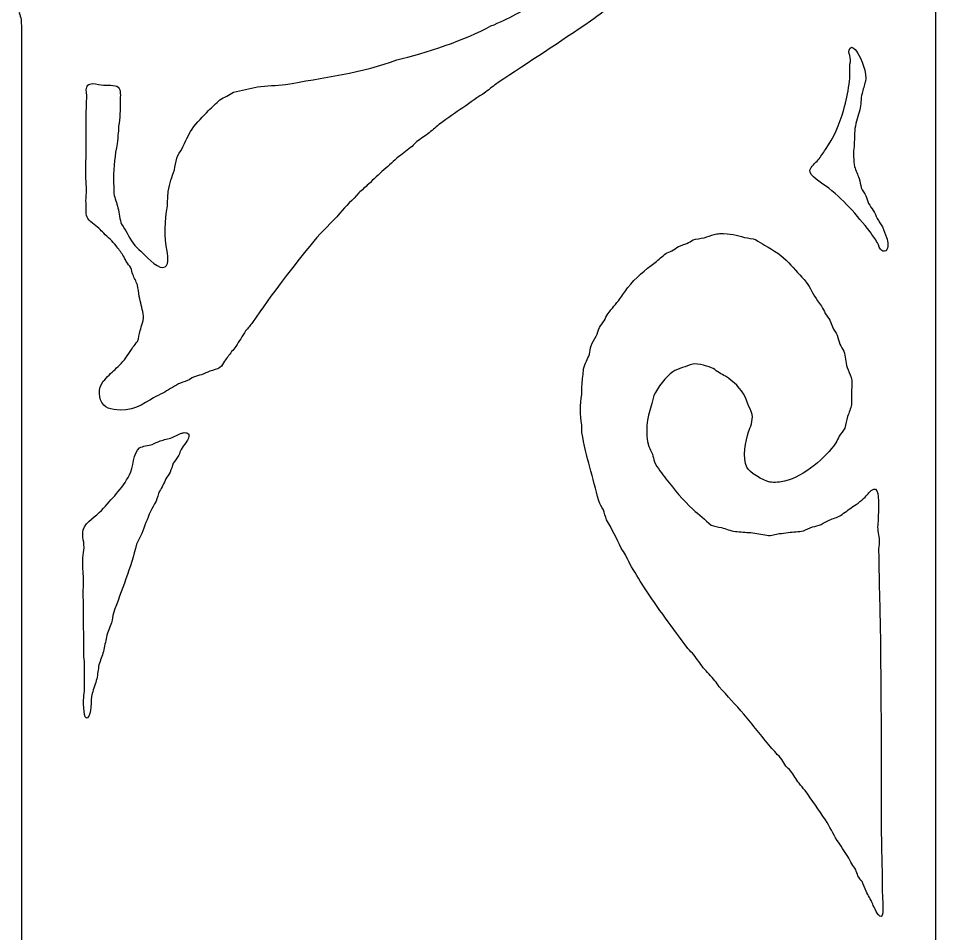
# Model space of a CAD drawing. Header units: centimetres. Extents: x 6.6 to 11.1, y -9 to 9.
# Drawn here: x 6.553 to 11.09, y -5.15 to -0.633 of the extents above; entities that cross this region are included whole.
import ezdxf

# ---------------------------------------------------------------- set-up
doc = ezdxf.new("R2010")
doc.units = ezdxf.units.CM
doc.header["$MEASUREMENT"] = 0
doc.layers.add('layer 1', color=7, linetype='Continuous')

msp = doc.modelspace()

# ---------------------------------------------------------------- linework, layer by layer
at = {"layer": 'layer 1', "color": 250, "lineweight": 30}
for points, knots in [([(6.61221, 9.00077), (7.72448, 9.00027), (8.85551, 8.99838), (9.97513, 8.99838), (9.97513, 8.99838), (10.24833, 8.99838), (10.52162, 8.99838), (10.79483, 8.99838), (10.79483, 8.99838), (10.86004, 8.99864), (10.92526, 8.99891), (10.99046, 8.99917), (10.99046, 8.99917), (11.02393, 9.00377), (11.05728, 8.99846), (11.07102, 8.98243), (11.07102, 8.98243), (11.08619, 8.96472), (11.08466, 8.92939), (11.07987, 8.90188), (11.07987, 8.90188), (11.08017, 8.85776), (11.08046, 8.81363), (11.08076, 8.7695), (11.08076, 8.7695), (11.08076, 8.57813), (11.08076, 8.3867), (11.08076, 8.19532), (11.08076, 8.19532), (11.08076, 7.45348), (11.08076, 6.71142), (11.08076, 5.96957), (11.08076, 5.96957), (11.08076, 3.10545), (11.08075, 0.24263), (11.08076, -2.61363), (11.08076, -2.61363), (11.08076, -4.24195), (11.08075, -5.86423), (11.08076, -7.48858), (11.08076, -7.48858), (11.08076, -7.8716), (11.08076, -8.25473), (11.08076, -8.63774), (11.08076, -8.63774), (11.08076, -8.69569), (11.08076, -8.75365), (11.08076, -8.81159), (11.08076, -8.81159), (11.0755, -8.8429), (11.07729, -8.88223), (11.08253, -8.91207), (11.08253, -8.91207), (11.09014, -8.95546), (11.07737, -8.98884), (11.04269, -8.9974), (11.04269, -8.9974), (11.01709, -9.00372), (10.97342, -8.9974), (10.94266, -8.9974), (10.94266, -8.9974), (10.86802, -8.9974), (10.79335, -8.9974), (10.7187, -8.9974), (10.7187, -8.9974), (10.47648, -8.9974), (10.23417, -8.9974), (9.99194, -8.9974), (9.99194, -8.9974), (9.20596, -8.9974), (8.41973, -8.9974), (7.63374, -8.9974), (7.63374, -8.9974), (7.37027, -8.9974), (7.10672, -8.9974), (6.84325, -8.9974), (6.84325, -8.9974), (6.78276, -8.9974), (6.72226, -8.9974), (6.66178, -8.9974), (6.66178, -8.9974), (6.62747, -8.99745), (6.59574, -9.00482), (6.57857, -8.98464), (6.57857, -8.98464), (6.56038, -8.96327), (6.57339, -8.93562), (6.56795, -8.9033), (6.56795, -8.9033), (6.55998, -8.85604), (6.56883, -8.80871), (6.56883, -8.75816), (6.56883, -8.75816), (6.56883, -8.55642), (6.56883, -8.35462), (6.56883, -8.15288), (6.56883, -8.15288), (6.56883, -7.36957), (6.56883, -6.58603), (6.56883, -5.80272), (6.56883, -5.80272), (6.56883, -4.10401), (6.56883, -2.40479), (6.56883, -0.70607), (6.56883, -0.70607), (6.56824, -0.68348), (6.56765, -0.66088), (6.56706, -0.63829), (6.56706, -0.63829), (6.56382, -0.62766), (6.56057, -0.61702), (6.55732, -0.60639), (6.55732, -0.60639), (6.56086, -0.59443), (6.56441, -0.58246), (6.56795, -0.5705), (6.56795, -0.5705), (6.56824, -0.55057), (6.56854, -0.53063), (6.56883, -0.51069), (6.56883, -0.51069), (6.56883, -0.43813), (6.56883, -0.36554), (6.56883, -0.29298), (6.56883, -0.29298), (6.56883, -0.00778), (6.56883, 0.2775), (6.56883, 0.56271), (6.56883, 0.56271), (6.56883, 1.44755), (6.56883, 2.33265), (6.56883, 3.21749), (6.56883, 3.21749), (6.56883, 4.68576), (6.56883, 6.15447), (6.56883, 7.62274), (6.56883, 7.62274), (6.56883, 7.96934), (6.56883, 8.31604), (6.56883, 8.66264), (6.56883, 8.66264), (6.56883, 8.70809), (6.56883, 8.75356), (6.56883, 8.79901), (6.56883, 8.79901), (6.56437, 8.82604), (6.56337, 8.85568), (6.56795, 8.88274), (6.56795, 8.88274), (6.57564, 8.92823), (6.55303, 8.97396), (6.59008, 8.99439), (6.59008, 8.99439), (6.59745, 8.99652), (6.60483, 8.99864), (6.61221, 9.00077)], [0, 0, 0, 0, 0.025, 0.025, 0.025, 0.025, 0.05, 0.05, 0.05, 0.05, 0.075, 0.075, 0.075, 0.075, 0.1, 0.1, 0.1, 0.1, 0.125, 0.125, 0.125, 0.125, 0.15, 0.15, 0.15, 0.15, 0.175, 0.175, 0.175, 0.175, 0.2, 0.2, 0.2, 0.2, 0.225, 0.225, 0.225, 0.225, 0.25, 0.25, 0.25, 0.25, 0.275, 0.275, 0.275, 0.275, 0.3, 0.3, 0.3, 0.3, 0.325, 0.325, 0.325, 0.325, 0.35, 0.35, 0.35, 0.35, 0.375, 0.375, 0.375, 0.375, 0.4, 0.4, 0.4, 0.4, 0.425, 0.425, 0.425, 0.425, 0.45, 0.45, 0.45, 0.45, 0.475, 0.475, 0.475, 0.475, 0.5, 0.5, 0.5, 0.5, 0.525, 0.525, 0.525, 0.525, 0.55, 0.55, 0.55, 0.55, 0.575, 0.575, 0.575, 0.575, 0.6, 0.6, 0.6, 0.6, 0.625, 0.625, 0.625, 0.625, 0.65, 0.65, 0.65, 0.65, 0.675, 0.675, 0.675, 0.675, 0.7, 0.7, 0.7, 0.7, 0.725, 0.725, 0.725, 0.725, 0.75, 0.75, 0.75, 0.75, 0.775, 0.775, 0.775, 0.775, 0.8, 0.8, 0.8, 0.8, 0.825, 0.825, 0.825, 0.825, 0.85, 0.85, 0.85, 0.85, 0.875, 0.875, 0.875, 0.875, 0.9, 0.9, 0.9, 0.9, 0.925, 0.925, 0.925, 0.925, 0.95, 0.95, 0.95, 0.95, 1, 1, 1, 1]), ([(10.32921, 0.30991), (10.30908, 0.2958), (10.29479, 0.27694), (10.27521, 0.26286), (10.27521, 0.26286), (10.19652, 0.20621), (10.13196, 0.13543), (10.05302, 0.07864), (10.05302, 0.07864), (10.04447, 0.07067), (10.03591, 0.06269), (10.02735, 0.05472), (10.02735, 0.05472), (9.98157, 0.0221), (9.93852, -0.01243), (9.8928, -0.04497), (9.8928, -0.04497), (9.87569, -0.06012), (9.85857, -0.07527), (9.84146, -0.09042), (9.84146, -0.09042), (9.74972, -0.15347), (9.65864, -0.21702), (9.56704, -0.28022), (9.56704, -0.28022), (9.52924, -0.30631), (9.49383, -0.33652), (9.45462, -0.36157), (9.45462, -0.36157), (9.44193, -0.36794), (9.42924, -0.37433), (9.41656, -0.3807), (9.41656, -0.3807), (9.35688, -0.41882), (9.2959, -0.46026), (9.23332, -0.49554), (9.23332, -0.49554), (9.19791, -0.51282), (9.1625, -0.5301), (9.12709, -0.54738), (9.12709, -0.54738), (9.0494, -0.59089), (8.97075, -0.63683), (8.88454, -0.67098), (8.88454, -0.67098), (8.76596, -0.7369), (8.5595, -0.80796), (8.42069, -0.83766), (8.42069, -0.83766), (8.26199, -0.89993), (8.04326, -0.92887), (7.87186, -0.95967), (7.87186, -0.95967), (7.82554, -0.96339), (7.77921, -0.96711), (7.73288, -0.97083), (7.73288, -0.97083), (7.69335, -0.97987), (7.6538, -0.98891), (7.61427, -0.99795), (7.61427, -0.99795), (7.59214, -1.01044), (7.57, -1.02294), (7.54788, -1.03543), (7.54788, -1.03543), (7.52899, -1.05297), (7.5101, -1.07052), (7.49122, -1.08806), (7.49122, -1.08806), (7.46475, -1.11766), (7.43349, -1.147), (7.41067, -1.17977), (7.41067, -1.17977), (7.39, -1.20945), (7.37752, -1.24245), (7.3611, -1.27627), (7.3611, -1.27627), (7.35341, -1.29209), (7.34061, -1.30521), (7.33454, -1.32252), (7.33454, -1.32252), (7.3307, -1.34219), (7.32687, -1.36186), (7.32303, -1.38153), (7.32303, -1.38153), (7.31168, -1.41567), (7.29952, -1.44645), (7.29205, -1.48839), (7.29205, -1.48839), (7.29087, -1.51232), (7.28969, -1.53625), (7.28851, -1.56017), (7.28851, -1.56017), (7.27643, -1.62735), (7.27328, -1.71317), (7.28674, -1.78266), (7.28674, -1.78266), (7.29195, -1.8096), (7.29999, -1.86004), (7.26638, -1.86241), (7.26638, -1.86241), (7.22983, -1.86498), (7.18127, -1.79993), (7.1575, -1.78266), (7.1575, -1.78266), (7.1281, -1.7613), (7.10628, -1.72643), (7.09022, -1.69334), (7.09022, -1.69334), (7.08107, -1.67873), (7.07193, -1.6641), (7.06278, -1.64948), (7.06278, -1.64948), (7.05206, -1.62483), (7.0517, -1.59533), (7.04419, -1.56814), (7.04419, -1.56814), (7.0374, -1.54475), (7.03062, -1.52135), (7.02383, -1.49796), (7.02383, -1.49796), (7.02354, -1.47457), (7.02324, -1.45118), (7.02295, -1.42779), (7.02295, -1.42779), (7.02294, -1.36287), (7.02927, -1.30569), (7.04065, -1.25234), (7.04065, -1.25234), (7.04242, -1.23427), (7.04419, -1.21619), (7.04596, -1.19811), (7.04596, -1.19811), (7.04655, -1.18695), (7.04714, -1.17578), (7.04773, -1.16462), (7.04773, -1.16462), (7.05472, -1.12633), (7.05569, -1.08467), (7.0557, -1.04181), (7.0557, -1.04181), (7.0557, -1.01671), (7.06002, -0.98737), (7.04596, -0.97323), (7.04596, -0.97323), (7.03087, -0.95805), (6.98943, -0.96518), (6.96187, -0.96127), (6.96187, -0.96127), (6.94678, -0.95912), (6.92165, -0.95221), (6.9061, -0.95728), (6.9061, -0.95728), (6.89891, -0.95962), (6.89249, -0.9665), (6.89016, -0.97323), (6.89016, -0.97323), (6.88443, -0.98982), (6.89341, -1.00883), (6.89016, -1.02745), (6.89016, -1.02745), (6.88957, -1.04898), (6.88898, -1.07052), (6.88839, -1.09205), (6.88839, -1.09205), (6.88839, -1.11916), (6.88839, -1.14628), (6.88839, -1.17339), (6.88839, -1.17339), (6.8878, -1.22921), (6.88721, -1.28504), (6.88662, -1.34086), (6.88662, -1.34086), (6.88662, -1.36824), (6.88662, -1.39563), (6.88662, -1.423), (6.88662, -1.423), (6.88751, -1.44241), (6.88839, -1.46181), (6.88928, -1.48122), (6.88928, -1.48122), (6.88839, -1.49876), (6.88751, -1.51631), (6.88662, -1.53385), (6.88662, -1.53385), (6.89095, -1.55851), (6.88184, -1.59267), (6.89193, -1.6144), (6.89193, -1.6144), (6.90008, -1.63193), (6.9339, -1.6567), (6.95036, -1.66862), (6.95036, -1.66862), (6.95832, -1.67686), (6.96629, -1.68511), (6.97426, -1.69334), (6.97426, -1.69334), (6.99331, -1.71474), (7.01865, -1.7317), (7.03534, -1.75555), (7.03534, -1.75555), (7.04637, -1.77132), (7.05868, -1.78571), (7.06898, -1.801), (7.06898, -1.801), (7.07458, -1.8119), (7.08019, -1.8228), (7.08579, -1.8337), (7.08579, -1.8337), (7.09347, -1.8438), (7.10114, -1.8539), (7.10881, -1.864), (7.10881, -1.864), (7.11176, -1.87517), (7.11471, -1.88633), (7.11766, -1.8975), (7.11766, -1.8975), (7.12533, -1.91424), (7.13301, -1.93099), (7.14068, -1.94774), (7.14068, -1.94774), (7.14363, -1.96714), (7.14658, -1.98655), (7.14953, -2.00595), (7.14953, -2.00595), (7.15602, -2.03413), (7.16251, -2.06231), (7.16901, -2.09049), (7.16901, -2.09049), (7.17441, -2.12021), (7.16043, -2.15126), (7.15396, -2.17422), (7.15396, -2.17422), (7.14892, -2.19207), (7.14837, -2.21201), (7.14068, -2.22765), (7.14068, -2.22765), (7.1333, -2.23722), (7.12592, -2.24679), (7.11855, -2.25636), (7.11855, -2.25636), (7.09903, -2.2851), (7.08258, -2.31131), (7.06012, -2.33691), (7.06012, -2.33691), (7.04036, -2.35578), (7.02058, -2.37465), (7.00081, -2.39353), (7.00081, -2.39353), (6.99108, -2.40363), (6.98134, -2.41373), (6.9716, -2.42383), (6.9716, -2.42383), (6.94617, -2.46035), (6.94642, -2.50958), (6.97514, -2.54265), (6.97514, -2.54265), (6.98562, -2.55471), (7.00417, -2.55945), (7.02383, -2.56339), (7.02383, -2.56339), (7.10997, -2.58064), (7.17237, -2.53539), (7.21946, -2.50517), (7.21946, -2.50517), (7.2348, -2.49773), (7.25015, -2.49029), (7.26549, -2.48284), (7.26549, -2.48284), (7.29116, -2.46769), (7.31684, -2.45254), (7.34251, -2.43739), (7.34251, -2.43739), (7.35755, -2.43181), (7.3726, -2.42622), (7.38765, -2.42064), (7.38765, -2.42064), (7.39768, -2.41479), (7.40772, -2.40894), (7.41775, -2.4031), (7.41775, -2.4031), (7.43103, -2.39938), (7.44431, -2.39565), (7.45758, -2.39193), (7.45758, -2.39193), (7.47116, -2.38608), (7.48473, -2.38023), (7.4983, -2.37439), (7.4983, -2.37439), (7.51595, -2.36812), (7.53401, -2.36541), (7.54788, -2.35604), (7.54788, -2.35604), (7.55927, -2.34835), (7.56331, -2.33622), (7.57089, -2.32494), (7.57089, -2.32494), (7.58158, -2.30905), (7.59404, -2.29428), (7.60541, -2.27789), (7.60541, -2.27789), (7.6125, -2.26939), (7.61958, -2.26088), (7.62666, -2.25237), (7.62666, -2.25237), (7.64259, -2.22686), (7.65853, -2.20133), (7.67446, -2.17582), (7.67446, -2.17582), (7.68597, -2.162), (7.69748, -2.14817), (7.70898, -2.13435), (7.70898, -2.13435), (7.80279, -1.99352), (7.90575, -1.86239), (8.01173, -1.73242), (8.01173, -1.73242), (8.05121, -1.684), (8.09963, -1.64165), (8.14008, -1.59446), (8.14008, -1.59446), (8.17006, -1.55949), (8.20271, -1.52868), (8.23303, -1.49477), (8.23303, -1.49477), (8.24896, -1.48042), (8.2649, -1.46606), (8.28083, -1.45171), (8.28083, -1.45171), (8.3062, -1.42779), (8.33159, -1.40386), (8.35696, -1.37994), (8.35696, -1.37994), (8.38396, -1.36036), (8.40462, -1.33465), (8.43132, -1.31534), (8.43132, -1.31534), (8.45377, -1.29911), (8.47337, -1.28133), (8.49594, -1.2651), (8.49594, -1.2651), (8.5039, -1.25713), (8.51187, -1.24915), (8.51984, -1.24118), (8.51984, -1.24118), (8.53981, -1.22636), (8.56047, -1.21282), (8.58092, -1.19811), (8.58092, -1.19811), (8.59921, -1.1827), (8.61751, -1.16728), (8.6358, -1.15186), (8.6358, -1.15186), (8.71016, -1.09967), (8.78338, -1.04848), (8.85887, -0.99715), (8.85887, -0.99715), (8.87953, -0.98147), (8.90019, -0.96578), (8.92084, -0.9501), (8.92084, -0.9501), (9.07383, -0.84941), (9.22659, -0.74979), (9.37761, -0.64706), (9.37761, -0.64706), (9.41988, -0.6183), (9.45943, -0.58474), (9.50065, -0.55535), (9.50065, -0.55535), (9.53856, -0.52833), (9.57762, -0.50432), (9.61573, -0.4772), (9.61573, -0.4772), (9.63178, -0.46578), (9.64719, -0.4524), (9.66353, -0.44051), (9.66353, -0.44051), (9.67002, -0.43387), (9.67651, -0.42722), (9.68301, -0.42058), (9.68301, -0.42058), (9.70276, -0.40647), (9.72254, -0.39375), (9.74232, -0.37991), (9.74232, -0.37991), (9.7494, -0.37353), (9.75648, -0.36715), (9.76356, -0.36077), (9.76356, -0.36077), (9.79611, -0.33756), (9.82354, -0.31067), (9.85562, -0.2874), (9.85562, -0.2874), (9.86506, -0.27863), (9.87451, -0.26986), (9.88395, -0.26108), (9.88395, -0.26108), (9.89937, -0.24989), (9.91127, -0.23542), (9.92644, -0.2244), (9.92644, -0.2244), (9.96083, -0.19941), (9.99348, -0.16775), (10.02116, -0.13668), (10.02116, -0.13668), (10.04001, -0.11551), (10.06469, -0.09692), (10.08312, -0.07527), (10.08312, -0.07527), (10.13871, -0.00999), (10.19268, 0.05115), (10.24069, 0.1241), (10.24069, 0.1241), (10.2578, 0.15009), (10.27838, 0.17808), (10.2938, 0.20464), (10.2938, 0.20464), (10.30118, 0.22085), (10.30856, 0.23707), (10.31593, 0.25329), (10.31593, 0.25329), (10.32555, 0.26795), (10.34933, 0.28493), (10.34072, 0.30751), (10.34072, 0.30751), (10.33712, 0.30906), (10.33508, 0.30983), (10.32921, 0.30991)], [0, 0, 0, 0, 0.0092593, 0.0092593, 0.0092593, 0.0092593, 0.0185185, 0.0185185, 0.0185185, 0.0185185, 0.0277778, 0.0277778, 0.0277778, 0.0277778, 0.037037, 0.037037, 0.037037, 0.037037, 0.0462963, 0.0462963, 0.0462963, 0.0462963, 0.0555556, 0.0555556, 0.0555556, 0.0555556, 0.0648148, 0.0648148, 0.0648148, 0.0648148, 0.0740741, 0.0740741, 0.0740741, 0.0740741, 0.0833333, 0.0833333, 0.0833333, 0.0833333, 0.0925926, 0.0925926, 0.0925926, 0.0925926, 0.1018519, 0.1018519, 0.1018519, 0.1018519, 0.1111111, 0.1111111, 0.1111111, 0.1111111, 0.1203704, 0.1203704, 0.1203704, 0.1203704, 0.1296296, 0.1296296, 0.1296296, 0.1296296, 0.1388889, 0.1388889, 0.1388889, 0.1388889, 0.1481481, 0.1481481, 0.1481481, 0.1481481, 0.1574074, 0.1574074, 0.1574074, 0.1574074, 0.1666667, 0.1666667, 0.1666667, 0.1666667, 0.1759259, 0.1759259, 0.1759259, 0.1759259, 0.1851852, 0.1851852, 0.1851852, 0.1851852, 0.1944444, 0.1944444, 0.1944444, 0.1944444, 0.2037037, 0.2037037, 0.2037037, 0.2037037, 0.212963, 0.212963, 0.212963, 0.212963, 0.2222222, 0.2222222, 0.2222222, 0.2222222, 0.2314815, 0.2314815, 0.2314815, 0.2314815, 0.2407407, 0.2407407, 0.2407407, 0.2407407, 0.25, 0.25, 0.25, 0.25, 0.2592593, 0.2592593, 0.2592593, 0.2592593, 0.2685185, 0.2685185, 0.2685185, 0.2685185, 0.2777778, 0.2777778, 0.2777778, 0.2777778, 0.287037, 0.287037, 0.287037, 0.287037, 0.2962963, 0.2962963, 0.2962963, 0.2962963, 0.3055556, 0.3055556, 0.3055556, 0.3055556, 0.3148148, 0.3148148, 0.3148148, 0.3148148, 0.3240741, 0.3240741, 0.3240741, 0.3240741, 0.3333333, 0.3333333, 0.3333333, 0.3333333, 0.3425926, 0.3425926, 0.3425926, 0.3425926, 0.3518519, 0.3518519, 0.3518519, 0.3518519, 0.3611111, 0.3611111, 0.3611111, 0.3611111, 0.3703704, 0.3703704, 0.3703704, 0.3703704, 0.3796296, 0.3796296, 0.3796296, 0.3796296, 0.3888889, 0.3888889, 0.3888889, 0.3888889, 0.3981481, 0.3981481, 0.3981481, 0.3981481, 0.4074074, 0.4074074, 0.4074074, 0.4074074, 0.4166667, 0.4166667, 0.4166667, 0.4166667, 0.4259259, 0.4259259, 0.4259259, 0.4259259, 0.4351852, 0.4351852, 0.4351852, 0.4351852, 0.4444444, 0.4444444, 0.4444444, 0.4444444, 0.4537037, 0.4537037, 0.4537037, 0.4537037, 0.462963, 0.462963, 0.462963, 0.462963, 0.4722222, 0.4722222, 0.4722222, 0.4722222, 0.4814815, 0.4814815, 0.4814815, 0.4814815, 0.4907407, 0.4907407, 0.4907407, 0.4907407, 0.5, 0.5, 0.5, 0.5, 0.5092593, 0.5092593, 0.5092593, 0.5092593, 0.5185185, 0.5185185, 0.5185185, 0.5185185, 0.5277778, 0.5277778, 0.5277778, 0.5277778, 0.537037, 0.537037, 0.537037, 0.537037, 0.5462963, 0.5462963, 0.5462963, 0.5462963, 0.5555556, 0.5555556, 0.5555556, 0.5555556, 0.5648148, 0.5648148, 0.5648148, 0.5648148, 0.5740741, 0.5740741, 0.5740741, 0.5740741, 0.5833333, 0.5833333, 0.5833333, 0.5833333, 0.5925926, 0.5925926, 0.5925926, 0.5925926, 0.6018519, 0.6018519, 0.6018519, 0.6018519, 0.6111111, 0.6111111, 0.6111111, 0.6111111, 0.6203704, 0.6203704, 0.6203704, 0.6203704, 0.6296296, 0.6296296, 0.6296296, 0.6296296, 0.6388889, 0.6388889, 0.6388889, 0.6388889, 0.6481481, 0.6481481, 0.6481481, 0.6481481, 0.6574074, 0.6574074, 0.6574074, 0.6574074, 0.6666667, 0.6666667, 0.6666667, 0.6666667, 0.6759259, 0.6759259, 0.6759259, 0.6759259, 0.6851852, 0.6851852, 0.6851852, 0.6851852, 0.6944444, 0.6944444, 0.6944444, 0.6944444, 0.7037037, 0.7037037, 0.7037037, 0.7037037, 0.712963, 0.712963, 0.712963, 0.712963, 0.7222222, 0.7222222, 0.7222222, 0.7222222, 0.7314815, 0.7314815, 0.7314815, 0.7314815, 0.7407407, 0.7407407, 0.7407407, 0.7407407, 0.75, 0.75, 0.75, 0.75, 0.7592593, 0.7592593, 0.7592593, 0.7592593, 0.7685185, 0.7685185, 0.7685185, 0.7685185, 0.7777778, 0.7777778, 0.7777778, 0.7777778, 0.787037, 0.787037, 0.787037, 0.787037, 0.7962963, 0.7962963, 0.7962963, 0.7962963, 0.8055556, 0.8055556, 0.8055556, 0.8055556, 0.8148148, 0.8148148, 0.8148148, 0.8148148, 0.8240741, 0.8240741, 0.8240741, 0.8240741, 0.8333333, 0.8333333, 0.8333333, 0.8333333, 0.8425926, 0.8425926, 0.8425926, 0.8425926, 0.8518519, 0.8518519, 0.8518519, 0.8518519, 0.8611111, 0.8611111, 0.8611111, 0.8611111, 0.8703704, 0.8703704, 0.8703704, 0.8703704, 0.8796296, 0.8796296, 0.8796296, 0.8796296, 0.8888889, 0.8888889, 0.8888889, 0.8888889, 0.8981481, 0.8981481, 0.8981481, 0.8981481, 0.9074074, 0.9074074, 0.9074074, 0.9074074, 0.9166667, 0.9166667, 0.9166667, 0.9166667, 0.9259259, 0.9259259, 0.9259259, 0.9259259, 0.9351852, 0.9351852, 0.9351852, 0.9351852, 0.9444444, 0.9444444, 0.9444444, 0.9444444, 0.9537037, 0.9537037, 0.9537037, 0.9537037, 0.962963, 0.962963, 0.962963, 0.962963, 0.9722222, 0.9722222, 0.9722222, 0.9722222, 0.9814815, 0.9814815, 0.9814815, 0.9814815, 1, 1, 1, 1]), ([(10.66471, -0.77625), (10.63804, -0.79048), (10.66443, -0.82076), (10.65939, -0.84723), (10.65939, -0.84723), (10.65314, -0.88012), (10.66069, -0.92101), (10.65408, -0.95728), (10.65408, -0.95728), (10.64586, -1.00242), (10.63823, -1.04163), (10.62664, -1.08328), (10.62664, -1.08328), (10.60575, -1.15837), (10.57664, -1.22218), (10.53635, -1.28025), (10.53635, -1.28025), (10.52503, -1.29657), (10.51323, -1.31633), (10.50006, -1.33209), (10.50006, -1.33209), (10.48732, -1.34733), (10.46472, -1.36226), (10.45934, -1.38313), (10.45934, -1.38313), (10.45326, -1.40668), (10.52163, -1.44838), (10.53724, -1.45969), (10.53724, -1.45969), (10.6236, -1.52224), (10.69094, -1.60493), (10.75677, -1.68617), (10.75677, -1.68617), (10.76916, -1.70424), (10.78155, -1.72232), (10.79395, -1.7404), (10.79395, -1.7404), (10.80018, -1.75336), (10.80328, -1.77169), (10.81519, -1.77947), (10.81519, -1.77947), (10.82061, -1.78301), (10.82692, -1.7826), (10.83378, -1.78107), (10.83378, -1.78107), (10.84936, -1.76324), (10.8463, -1.73796), (10.83732, -1.71488), (10.83732, -1.71488), (10.83083, -1.69707), (10.82434, -1.67925), (10.81785, -1.66145), (10.81785, -1.66145), (10.80929, -1.64816), (10.80073, -1.63486), (10.79218, -1.62157), (10.79218, -1.62157), (10.78534, -1.60755), (10.78114, -1.59392), (10.7727, -1.5817), (10.7727, -1.5817), (10.76503, -1.57), (10.75736, -1.5583), (10.74969, -1.54661), (10.74969, -1.54661), (10.74497, -1.53385), (10.74024, -1.52109), (10.73552, -1.50833), (10.73552, -1.50833), (10.72917, -1.4951), (10.71849, -1.48412), (10.71339, -1.46926), (10.71339, -1.46926), (10.70985, -1.45384), (10.70631, -1.43842), (10.70277, -1.423), (10.70277, -1.423), (10.69592, -1.40323), (10.68575, -1.38634), (10.68064, -1.36399), (10.68064, -1.36399), (10.67512, -1.33983), (10.67301, -1.29145), (10.67798, -1.2651), (10.67798, -1.2651), (10.67916, -1.23586), (10.68035, -1.20662), (10.68153, -1.17738), (10.68153, -1.17738), (10.68823, -1.14251), (10.69682, -1.11454), (10.70543, -1.08408), (10.70543, -1.08408), (10.71252, -1.05898), (10.71088, -1.03089), (10.71693, -1.00353), (10.71693, -1.00353), (10.72254, -0.98386), (10.72815, -0.96419), (10.73375, -0.94452), (10.73375, -0.94452), (10.74344, -0.90577), (10.7116, -0.82818), (10.6948, -0.80337), (10.6948, -0.80337), (10.68713, -0.79202), (10.68228, -0.7787), (10.66471, -0.77625)], [0, 0, 0, 0, 0.0357143, 0.0357143, 0.0357143, 0.0357143, 0.0714286, 0.0714286, 0.0714286, 0.0714286, 0.1071429, 0.1071429, 0.1071429, 0.1071429, 0.1428571, 0.1428571, 0.1428571, 0.1428571, 0.1785714, 0.1785714, 0.1785714, 0.1785714, 0.2142857, 0.2142857, 0.2142857, 0.2142857, 0.25, 0.25, 0.25, 0.25, 0.2857143, 0.2857143, 0.2857143, 0.2857143, 0.3214286, 0.3214286, 0.3214286, 0.3214286, 0.3571429, 0.3571429, 0.3571429, 0.3571429, 0.3928571, 0.3928571, 0.3928571, 0.3928571, 0.4285714, 0.4285714, 0.4285714, 0.4285714, 0.4642857, 0.4642857, 0.4642857, 0.4642857, 0.5, 0.5, 0.5, 0.5, 0.5357143, 0.5357143, 0.5357143, 0.5357143, 0.5714286, 0.5714286, 0.5714286, 0.5714286, 0.6071429, 0.6071429, 0.6071429, 0.6071429, 0.6428571, 0.6428571, 0.6428571, 0.6428571, 0.6785714, 0.6785714, 0.6785714, 0.6785714, 0.7142857, 0.7142857, 0.7142857, 0.7142857, 0.75, 0.75, 0.75, 0.75, 0.7857143, 0.7857143, 0.7857143, 0.7857143, 0.8214286, 0.8214286, 0.8214286, 0.8214286, 0.8571429, 0.8571429, 0.8571429, 0.8571429, 0.8928571, 0.8928571, 0.8928571, 0.8928571, 0.9285714, 0.9285714, 0.9285714, 0.9285714, 1, 1, 1, 1]), ([(10.01408, -1.69494), (10.00522, -1.69653), (9.99637, -1.69813), (9.98752, -1.69972), (9.98752, -1.69972), (9.971, -1.70504), (9.95447, -1.71036), (9.93795, -1.71567), (9.93795, -1.71567), (9.91843, -1.7201), (9.89952, -1.72045), (9.88306, -1.72684), (9.88306, -1.72684), (9.87303, -1.73242), (9.863, -1.738), (9.85297, -1.74359), (9.85297, -1.74359), (9.8391, -1.7489), (9.82523, -1.75422), (9.81136, -1.75954), (9.81136, -1.75954), (9.80045, -1.76645), (9.78953, -1.77336), (9.77861, -1.78027), (9.77861, -1.78027), (9.76858, -1.78452), (9.75854, -1.78878), (9.74851, -1.79303), (9.74851, -1.79303), (9.73081, -1.80818), (9.7131, -1.82333), (9.6954, -1.83848), (9.6954, -1.83848), (9.64648, -1.87394), (9.59822, -1.91496), (9.56173, -1.9613), (9.56173, -1.9613), (9.54846, -1.98017), (9.53517, -1.99904), (9.5219, -2.01792), (9.5219, -2.01792), (9.50213, -2.0421), (9.48236, -2.0663), (9.46259, -2.09049), (9.46259, -2.09049), (9.45639, -2.10245), (9.45019, -2.11441), (9.444, -2.12637), (9.444, -2.12637), (9.43633, -2.13727), (9.42865, -2.14817), (9.42098, -2.15907), (9.42098, -2.15907), (9.41567, -2.17342), (9.41036, -2.18778), (9.40505, -2.20213), (9.40505, -2.20213), (9.39745, -2.21799), (9.38544, -2.23126), (9.37938, -2.24918), (9.37938, -2.24918), (9.37672, -2.26301), (9.37407, -2.27683), (9.37141, -2.29065), (9.37141, -2.29065), (9.36315, -2.31547), (9.34947, -2.33417), (9.34308, -2.36322), (9.34308, -2.36322), (9.34043, -2.38821), (9.33777, -2.4132), (9.33512, -2.43819), (9.33512, -2.43819), (9.33482, -2.4552), (9.33453, -2.47221), (9.33423, -2.48922), (9.33423, -2.48922), (9.32563, -2.53847), (9.32547, -2.58997), (9.33423, -2.63995), (9.33423, -2.63995), (9.33423, -2.65244), (9.33423, -2.66494), (9.33423, -2.67743), (9.33423, -2.67743), (9.35568, -2.79903), (9.38974, -2.89829), (9.41744, -3.01476), (9.41744, -3.01476), (9.423, -3.03108), (9.43377, -3.04379), (9.44046, -3.05862), (9.44046, -3.05862), (9.44547, -3.07483), (9.45049, -3.09105), (9.45551, -3.10726), (9.45551, -3.10726), (9.48099, -3.15063), (9.50787, -3.20207), (9.52809, -3.24762), (9.52809, -3.24762), (9.53547, -3.25878), (9.54285, -3.26995), (9.55022, -3.28111), (9.55022, -3.28111), (9.55701, -3.29573), (9.5638, -3.31036), (9.57058, -3.32498), (9.57058, -3.32498), (9.59429, -3.36229), (9.61581, -3.40129), (9.64052, -3.43901), (9.64052, -3.43901), (9.70858, -3.54293), (9.7835, -3.64298), (9.85739, -3.74285), (9.85739, -3.74285), (9.86742, -3.75322), (9.87746, -3.76359), (9.88749, -3.77395), (9.88749, -3.77395), (9.90283, -3.79522), (9.91818, -3.81649), (9.93352, -3.83775), (9.93352, -3.83775), (9.9527, -3.85901), (9.97188, -3.88029), (9.99106, -3.90155), (9.99106, -3.90155), (9.99814, -3.91165), (10.00522, -3.92175), (10.0123, -3.93185), (10.0123, -3.93185), (10.05273, -3.97677), (10.09316, -4.02171), (10.13358, -4.06662), (10.13358, -4.06662), (10.17915, -4.12015), (10.22122, -4.17388), (10.26548, -4.22851), (10.26548, -4.22851), (10.28406, -4.24898), (10.30266, -4.26945), (10.32124, -4.28992), (10.32124, -4.28992), (10.32773, -4.30082), (10.33423, -4.31172), (10.34072, -4.32261), (10.34072, -4.32261), (10.34868, -4.33059), (10.35665, -4.33856), (10.36462, -4.34654), (10.36462, -4.34654), (10.37849, -4.367), (10.39236, -4.38748), (10.40622, -4.40794), (10.40622, -4.40794), (10.41625, -4.4199), (10.42629, -4.43187), (10.43632, -4.44383), (10.43632, -4.44383), (10.47013, -4.49239), (10.50427, -4.53927), (10.53635, -4.58817), (10.53635, -4.58817), (10.55857, -4.62205), (10.57271, -4.65585), (10.59477, -4.68945), (10.59477, -4.68945), (10.61148, -4.7149), (10.63023, -4.74288), (10.647, -4.7684), (10.647, -4.7684), (10.65349, -4.78089), (10.65999, -4.79339), (10.66648, -4.80588), (10.66648, -4.80588), (10.67297, -4.81545), (10.67946, -4.82502), (10.68595, -4.83459), (10.68595, -4.83459), (10.68949, -4.84469), (10.69303, -4.8548), (10.69657, -4.8649), (10.69657, -4.8649), (10.70336, -4.8742), (10.71015, -4.8835), (10.71693, -4.89281), (10.71693, -4.89281), (10.72372, -4.90876), (10.73051, -4.92471), (10.73729, -4.94066), (10.73729, -4.94066), (10.7476, -4.96186), (10.76002, -4.9783), (10.77005, -5.00366), (10.77005, -5.00366), (10.77611, -5.01901), (10.7939, -5.06418), (10.81165, -5.06586), (10.81165, -5.06586), (10.82731, -5.05719), (10.81696, -4.97366), (10.81696, -4.94704), (10.81696, -4.94704), (10.81696, -4.82723), (10.81165, -4.71325), (10.81165, -4.59376), (10.81165, -4.59376), (10.81136, -4.42045), (10.81106, -4.2471), (10.81077, -4.0738), (10.81077, -4.0738), (10.81018, -3.9922), (10.80959, -3.91058), (10.809, -3.82898), (10.809, -3.82898), (10.8087, -3.78565), (10.80841, -3.74232), (10.80811, -3.69899), (10.80811, -3.69899), (10.80575, -3.59533), (10.80339, -3.49164), (10.80103, -3.38798), (10.80103, -3.38798), (10.80073, -3.35661), (10.80044, -3.32524), (10.80014, -3.29387), (10.80014, -3.29387), (10.79983, -3.27646), (10.79726, -3.25682), (10.80014, -3.23965), (10.80014, -3.23965), (10.80435, -3.21454), (10.79943, -3.18597), (10.79572, -3.16389), (10.79572, -3.16389), (10.7914, -3.13817), (10.79781, -3.11046), (10.79749, -3.08494), (10.79749, -3.08494), (10.79702, -3.04796), (10.80465, -2.97393), (10.78421, -2.95574), (10.78421, -2.95574), (10.76111, -2.9557), (10.74872, -2.97794), (10.73818, -2.99004), (10.73818, -2.99004), (10.72468, -3.00553), (10.69, -3.0306), (10.67179, -3.04267), (10.67179, -3.04267), (10.65143, -3.05729), (10.63107, -3.07191), (10.61071, -3.08653), (10.61071, -3.08653), (10.59377, -3.09615), (10.57469, -3.10106), (10.55494, -3.10886), (10.55494, -3.10886), (10.54196, -3.11604), (10.52897, -3.12322), (10.51599, -3.13039), (10.51599, -3.13039), (10.50153, -3.13464), (10.48707, -3.1389), (10.47262, -3.14315), (10.47262, -3.14315), (10.45757, -3.14927), (10.44252, -3.15538), (10.42747, -3.16149), (10.42747, -3.16149), (10.40443, -3.16777), (10.37777, -3.16602), (10.35223, -3.17027), (10.35223, -3.17027), (10.33747, -3.17213), (10.32272, -3.17399), (10.30797, -3.17585), (10.30797, -3.17585), (10.29085, -3.1792), (10.26982, -3.18732), (10.24689, -3.18382), (10.24689, -3.18382), (10.22094, -3.17986), (10.1957, -3.17538), (10.1681, -3.17106), (10.1681, -3.17106), (10.14273, -3.1692), (10.11735, -3.16734), (10.09197, -3.16548), (10.09197, -3.16548), (10.06715, -3.16059), (10.04578, -3.15256), (10.02381, -3.14634), (10.02381, -3.14634), (10.00696, -3.14157), (9.98636, -3.14118), (9.97247, -3.13358), (9.97247, -3.13358), (9.94267, -3.1078), (9.91286, -3.08201), (9.88306, -3.05623), (9.88306, -3.05623), (9.83219, -3.01038), (9.79181, -2.9594), (9.7494, -2.9055), (9.7494, -2.9055), (9.72962, -2.88037), (9.70708, -2.85172), (9.69274, -2.82177), (9.69274, -2.82177), (9.6892, -2.80901), (9.68566, -2.79625), (9.68212, -2.78349), (9.68212, -2.78349), (9.67651, -2.771), (9.67091, -2.7585), (9.6653, -2.74601), (9.6653, -2.74601), (9.64314, -2.68153), (9.65759, -2.60093), (9.67681, -2.54584), (9.67681, -2.54584), (9.68123, -2.52883), (9.68566, -2.51182), (9.69009, -2.49481), (9.69009, -2.49481), (9.70683, -2.45655), (9.74973, -2.40045), (9.78303, -2.37678), (9.78303, -2.37678), (9.79696, -2.36688), (9.81334, -2.36339), (9.83172, -2.35684), (9.83172, -2.35684), (9.84777, -2.35112), (9.86279, -2.34273), (9.88129, -2.3393), (9.88129, -2.3393), (9.90688, -2.33455), (9.96463, -2.35205), (9.98221, -2.36083), (9.98221, -2.36083), (9.99253, -2.36827), (10.00286, -2.37572), (10.01319, -2.38316), (10.01319, -2.38316), (10.02322, -2.38848), (10.03326, -2.39379), (10.04329, -2.39911), (10.04329, -2.39911), (10.08111, -2.42335), (10.12031, -2.46107), (10.14066, -2.50039), (10.14066, -2.50039), (10.14479, -2.51208), (10.14892, -2.52378), (10.15305, -2.53548), (10.15305, -2.53548), (10.16035, -2.55243), (10.17014, -2.56688), (10.1743, -2.58731), (10.1743, -2.58731), (10.18118, -2.62107), (10.16484, -2.65011), (10.15659, -2.67424), (10.15659, -2.67424), (10.14259, -2.71522), (10.12652, -2.80404), (10.14774, -2.84729), (10.14774, -2.84729), (10.16025, -2.87277), (10.22853, -2.91465), (10.26193, -2.92145), (10.26193, -2.92145), (10.2843, -2.92601), (10.3152, -2.92111), (10.33452, -2.91667), (10.33452, -2.91667), (10.43256, -2.89416), (10.54006, -2.79836), (10.58769, -2.72847), (10.58769, -2.72847), (10.5933, -2.7173), (10.59891, -2.70613), (10.60451, -2.69497), (10.60451, -2.69497), (10.61366, -2.68168), (10.62281, -2.66839), (10.63195, -2.6551), (10.63195, -2.6551), (10.63667, -2.63596), (10.6414, -2.61682), (10.64612, -2.59768), (10.64612, -2.59768), (10.65266, -2.57818), (10.66116, -2.56036), (10.66559, -2.53787), (10.66559, -2.53787), (10.6653, -2.51607), (10.665, -2.49427), (10.66471, -2.47248), (10.66471, -2.47248), (10.66823, -2.45244), (10.66846, -2.42276), (10.66294, -2.40469), (10.66294, -2.40469), (10.65644, -2.38848), (10.64995, -2.37226), (10.64346, -2.35604), (10.64346, -2.35604), (10.63573, -2.32835), (10.63702, -2.30009), (10.62664, -2.2763), (10.62664, -2.2763), (10.62015, -2.26434), (10.61366, -2.25237), (10.60717, -2.24041), (10.60717, -2.24041), (10.60304, -2.22606), (10.5989, -2.2117), (10.59477, -2.19735), (10.59477, -2.19735), (10.58681, -2.18353), (10.57884, -2.1697), (10.57087, -2.15588), (10.57087, -2.15588), (10.56674, -2.14472), (10.56261, -2.13355), (10.55848, -2.12239), (10.55848, -2.12239), (10.55081, -2.11122), (10.54314, -2.10006), (10.53547, -2.08889), (10.53547, -2.08889), (10.52956, -2.0772), (10.52366, -2.0655), (10.51776, -2.0538), (10.51776, -2.0538), (10.51097, -2.04503), (10.50419, -2.03626), (10.4974, -2.02749), (10.4974, -2.02749), (10.47688, -1.99626), (10.46354, -1.9638), (10.44075, -1.93498), (10.44075, -1.93498), (10.41453, -1.90184), (10.38371, -1.87136), (10.35577, -1.84008), (10.35577, -1.84008), (10.32224, -1.80256), (10.28312, -1.77905), (10.23626, -1.75316), (10.23626, -1.75316), (10.22151, -1.74385), (10.20675, -1.73455), (10.192, -1.72524), (10.192, -1.72524), (10.17578, -1.71888), (10.15556, -1.71896), (10.13712, -1.71408), (10.13712, -1.71408), (10.09795, -1.70371), (10.06947, -1.69483), (10.01408, -1.69494)], [0, 0, 0, 0, 0.0084746, 0.0084746, 0.0084746, 0.0084746, 0.0169492, 0.0169492, 0.0169492, 0.0169492, 0.0254237, 0.0254237, 0.0254237, 0.0254237, 0.0338983, 0.0338983, 0.0338983, 0.0338983, 0.0423729, 0.0423729, 0.0423729, 0.0423729, 0.0508475, 0.0508475, 0.0508475, 0.0508475, 0.059322, 0.059322, 0.059322, 0.059322, 0.0677966, 0.0677966, 0.0677966, 0.0677966, 0.0762712, 0.0762712, 0.0762712, 0.0762712, 0.0847458, 0.0847458, 0.0847458, 0.0847458, 0.0932203, 0.0932203, 0.0932203, 0.0932203, 0.1016949, 0.1016949, 0.1016949, 0.1016949, 0.1101695, 0.1101695, 0.1101695, 0.1101695, 0.1186441, 0.1186441, 0.1186441, 0.1186441, 0.1271186, 0.1271186, 0.1271186, 0.1271186, 0.1355932, 0.1355932, 0.1355932, 0.1355932, 0.1440678, 0.1440678, 0.1440678, 0.1440678, 0.1525424, 0.1525424, 0.1525424, 0.1525424, 0.1610169, 0.1610169, 0.1610169, 0.1610169, 0.1694915, 0.1694915, 0.1694915, 0.1694915, 0.1779661, 0.1779661, 0.1779661, 0.1779661, 0.1864407, 0.1864407, 0.1864407, 0.1864407, 0.1949153, 0.1949153, 0.1949153, 0.1949153, 0.2033898, 0.2033898, 0.2033898, 0.2033898, 0.2118644, 0.2118644, 0.2118644, 0.2118644, 0.220339, 0.220339, 0.220339, 0.220339, 0.2288136, 0.2288136, 0.2288136, 0.2288136, 0.2372881, 0.2372881, 0.2372881, 0.2372881, 0.2457627, 0.2457627, 0.2457627, 0.2457627, 0.2542373, 0.2542373, 0.2542373, 0.2542373, 0.2627119, 0.2627119, 0.2627119, 0.2627119, 0.2711864, 0.2711864, 0.2711864, 0.2711864, 0.279661, 0.279661, 0.279661, 0.279661, 0.2881356, 0.2881356, 0.2881356, 0.2881356, 0.2966102, 0.2966102, 0.2966102, 0.2966102, 0.3050847, 0.3050847, 0.3050847, 0.3050847, 0.3135593, 0.3135593, 0.3135593, 0.3135593, 0.3220339, 0.3220339, 0.3220339, 0.3220339, 0.3305085, 0.3305085, 0.3305085, 0.3305085, 0.3389831, 0.3389831, 0.3389831, 0.3389831, 0.3474576, 0.3474576, 0.3474576, 0.3474576, 0.3559322, 0.3559322, 0.3559322, 0.3559322, 0.3644068, 0.3644068, 0.3644068, 0.3644068, 0.3728814, 0.3728814, 0.3728814, 0.3728814, 0.3813559, 0.3813559, 0.3813559, 0.3813559, 0.3898305, 0.3898305, 0.3898305, 0.3898305, 0.3983051, 0.3983051, 0.3983051, 0.3983051, 0.4067797, 0.4067797, 0.4067797, 0.4067797, 0.4152542, 0.4152542, 0.4152542, 0.4152542, 0.4237288, 0.4237288, 0.4237288, 0.4237288, 0.4322034, 0.4322034, 0.4322034, 0.4322034, 0.440678, 0.440678, 0.440678, 0.440678, 0.4491525, 0.4491525, 0.4491525, 0.4491525, 0.4576271, 0.4576271, 0.4576271, 0.4576271, 0.4661017, 0.4661017, 0.4661017, 0.4661017, 0.4745763, 0.4745763, 0.4745763, 0.4745763, 0.4830508, 0.4830508, 0.4830508, 0.4830508, 0.4915254, 0.4915254, 0.4915254, 0.4915254, 0.5, 0.5, 0.5, 0.5, 0.5084746, 0.5084746, 0.5084746, 0.5084746, 0.5169492, 0.5169492, 0.5169492, 0.5169492, 0.5254237, 0.5254237, 0.5254237, 0.5254237, 0.5338983, 0.5338983, 0.5338983, 0.5338983, 0.5423729, 0.5423729, 0.5423729, 0.5423729, 0.5508475, 0.5508475, 0.5508475, 0.5508475, 0.559322, 0.559322, 0.559322, 0.559322, 0.5677966, 0.5677966, 0.5677966, 0.5677966, 0.5762712, 0.5762712, 0.5762712, 0.5762712, 0.5847458, 0.5847458, 0.5847458, 0.5847458, 0.5932203, 0.5932203, 0.5932203, 0.5932203, 0.6016949, 0.6016949, 0.6016949, 0.6016949, 0.6101695, 0.6101695, 0.6101695, 0.6101695, 0.6186441, 0.6186441, 0.6186441, 0.6186441, 0.6271186, 0.6271186, 0.6271186, 0.6271186, 0.6355932, 0.6355932, 0.6355932, 0.6355932, 0.6440678, 0.6440678, 0.6440678, 0.6440678, 0.6525424, 0.6525424, 0.6525424, 0.6525424, 0.6610169, 0.6610169, 0.6610169, 0.6610169, 0.6694915, 0.6694915, 0.6694915, 0.6694915, 0.6779661, 0.6779661, 0.6779661, 0.6779661, 0.6864407, 0.6864407, 0.6864407, 0.6864407, 0.6949153, 0.6949153, 0.6949153, 0.6949153, 0.7033898, 0.7033898, 0.7033898, 0.7033898, 0.7118644, 0.7118644, 0.7118644, 0.7118644, 0.720339, 0.720339, 0.720339, 0.720339, 0.7288136, 0.7288136, 0.7288136, 0.7288136, 0.7372881, 0.7372881, 0.7372881, 0.7372881, 0.7457627, 0.7457627, 0.7457627, 0.7457627, 0.7542373, 0.7542373, 0.7542373, 0.7542373, 0.7627119, 0.7627119, 0.7627119, 0.7627119, 0.7711864, 0.7711864, 0.7711864, 0.7711864, 0.779661, 0.779661, 0.779661, 0.779661, 0.7881356, 0.7881356, 0.7881356, 0.7881356, 0.7966102, 0.7966102, 0.7966102, 0.7966102, 0.8050847, 0.8050847, 0.8050847, 0.8050847, 0.8135593, 0.8135593, 0.8135593, 0.8135593, 0.8220339, 0.8220339, 0.8220339, 0.8220339, 0.8305085, 0.8305085, 0.8305085, 0.8305085, 0.8389831, 0.8389831, 0.8389831, 0.8389831, 0.8474576, 0.8474576, 0.8474576, 0.8474576, 0.8559322, 0.8559322, 0.8559322, 0.8559322, 0.8644068, 0.8644068, 0.8644068, 0.8644068, 0.8728814, 0.8728814, 0.8728814, 0.8728814, 0.8813559, 0.8813559, 0.8813559, 0.8813559, 0.8898305, 0.8898305, 0.8898305, 0.8898305, 0.8983051, 0.8983051, 0.8983051, 0.8983051, 0.9067797, 0.9067797, 0.9067797, 0.9067797, 0.9152542, 0.9152542, 0.9152542, 0.9152542, 0.9237288, 0.9237288, 0.9237288, 0.9237288, 0.9322034, 0.9322034, 0.9322034, 0.9322034, 0.940678, 0.940678, 0.940678, 0.940678, 0.9491525, 0.9491525, 0.9491525, 0.9491525, 0.9576271, 0.9576271, 0.9576271, 0.9576271, 0.9661017, 0.9661017, 0.9661017, 0.9661017, 0.9745763, 0.9745763, 0.9745763, 0.9745763, 0.9830508, 0.9830508, 0.9830508, 0.9830508, 1, 1, 1, 1]), ([(7.37083, -2.67743), (7.36523, -2.67876), (7.35962, -2.68009), (7.35401, -2.68141), (7.35401, -2.68141), (7.33985, -2.68833), (7.32569, -2.69524), (7.31152, -2.70215), (7.31152, -2.70215), (7.29205, -2.70746), (7.27257, -2.71278), (7.2531, -2.7181), (7.2531, -2.7181), (7.24012, -2.72395), (7.22713, -2.72979), (7.21415, -2.73564), (7.21415, -2.73564), (7.19416, -2.74274), (7.16714, -2.74243), (7.1513, -2.75319), (7.1513, -2.75319), (7.11975, -2.77461), (7.12105, -2.8513), (7.10173, -2.88637), (7.10173, -2.88637), (7.06407, -2.95472), (7.01344, -3.00484), (6.96364, -3.06101), (6.96364, -3.06101), (6.93623, -3.09192), (6.88652, -3.11427), (6.87334, -3.15671), (6.87334, -3.15671), (6.86363, -3.18799), (6.88223, -3.22238), (6.876, -3.25799), (6.876, -3.25799), (6.87089, -3.28718), (6.86768, -3.33063), (6.87334, -3.36246), (6.87334, -3.36246), (6.87364, -3.3784), (6.87393, -3.39436), (6.87423, -3.4103), (6.87423, -3.4103), (6.87393, -3.42971), (6.87364, -3.44912), (6.87334, -3.46852), (6.87334, -3.46852), (6.87393, -3.52062), (6.87452, -3.57273), (6.87511, -3.62483), (6.87511, -3.62483), (6.87541, -3.67745), (6.8757, -3.7301), (6.876, -3.78272), (6.876, -3.78272), (6.88167, -3.81488), (6.87866, -3.8516), (6.87866, -3.88719), (6.87866, -3.88719), (6.87866, -3.91586), (6.88167, -3.94746), (6.87689, -3.97412), (6.87689, -3.97412), (6.87287, -3.99647), (6.87476, -4.07878), (6.88751, -4.08497), (6.88751, -4.08497), (6.88898, -4.08523), (6.89046, -4.0855), (6.89193, -4.08576), (6.89193, -4.08576), (6.91857, -4.06445), (6.90834, -4.00266), (6.91672, -3.96535), (6.91672, -3.96535), (6.92469, -3.94089), (6.93265, -3.91643), (6.94062, -3.89198), (6.94062, -3.89198), (6.94387, -3.86912), (6.94711, -3.84625), (6.95036, -3.8234), (6.95036, -3.8234), (6.95803, -3.80133), (6.9657, -3.77927), (6.97337, -3.7572), (6.97337, -3.7572), (6.97809, -3.73355), (6.98282, -3.70989), (6.98754, -3.68623), (6.98754, -3.68623), (6.99385, -3.66036), (7.00529, -3.63915), (7.01321, -3.61526), (7.01321, -3.61526), (7.01616, -3.59957), (7.01911, -3.58389), (7.02206, -3.5682), (7.02206, -3.5682), (7.06096, -3.45957), (7.10941, -3.33904), (7.13625, -3.22848), (7.13625, -3.22848), (7.17511, -3.16), (7.18934, -3.08107), (7.23274, -3.01635), (7.23274, -3.01635), (7.24009, -3.00035), (7.2405, -2.98087), (7.24956, -2.96691), (7.24956, -2.96691), (7.26198, -2.94778), (7.27056, -2.92816), (7.28143, -2.9055), (7.28143, -2.9055), (7.28821, -2.89461), (7.295, -2.88371), (7.30179, -2.87281), (7.30179, -2.87281), (7.3071, -2.85819), (7.31241, -2.84357), (7.31772, -2.82895), (7.31772, -2.82895), (7.32687, -2.81566), (7.33602, -2.80236), (7.34516, -2.78907), (7.34516, -2.78907), (7.3487, -2.77951), (7.35224, -2.76993), (7.35578, -2.76036), (7.35578, -2.76036), (7.36604, -2.74115), (7.40098, -2.71123), (7.39385, -2.6846), (7.39385, -2.6846), (7.38724, -2.68005), (7.3834, -2.67727), (7.37083, -2.67743)], [0, 0, 0, 0, 0.0277778, 0.0277778, 0.0277778, 0.0277778, 0.0555556, 0.0555556, 0.0555556, 0.0555556, 0.0833333, 0.0833333, 0.0833333, 0.0833333, 0.1111111, 0.1111111, 0.1111111, 0.1111111, 0.1388889, 0.1388889, 0.1388889, 0.1388889, 0.1666667, 0.1666667, 0.1666667, 0.1666667, 0.1944444, 0.1944444, 0.1944444, 0.1944444, 0.2222222, 0.2222222, 0.2222222, 0.2222222, 0.25, 0.25, 0.25, 0.25, 0.2777778, 0.2777778, 0.2777778, 0.2777778, 0.3055556, 0.3055556, 0.3055556, 0.3055556, 0.3333333, 0.3333333, 0.3333333, 0.3333333, 0.3611111, 0.3611111, 0.3611111, 0.3611111, 0.3888889, 0.3888889, 0.3888889, 0.3888889, 0.4166667, 0.4166667, 0.4166667, 0.4166667, 0.4444444, 0.4444444, 0.4444444, 0.4444444, 0.4722222, 0.4722222, 0.4722222, 0.4722222, 0.5, 0.5, 0.5, 0.5, 0.5277778, 0.5277778, 0.5277778, 0.5277778, 0.5555556, 0.5555556, 0.5555556, 0.5555556, 0.5833333, 0.5833333, 0.5833333, 0.5833333, 0.6111111, 0.6111111, 0.6111111, 0.6111111, 0.6388889, 0.6388889, 0.6388889, 0.6388889, 0.6666667, 0.6666667, 0.6666667, 0.6666667, 0.6944444, 0.6944444, 0.6944444, 0.6944444, 0.7222222, 0.7222222, 0.7222222, 0.7222222, 0.75, 0.75, 0.75, 0.75, 0.7777778, 0.7777778, 0.7777778, 0.7777778, 0.8055556, 0.8055556, 0.8055556, 0.8055556, 0.8333333, 0.8333333, 0.8333333, 0.8333333, 0.8611111, 0.8611111, 0.8611111, 0.8611111, 0.8888889, 0.8888889, 0.8888889, 0.8888889, 0.9166667, 0.9166667, 0.9166667, 0.9166667, 0.9444444, 0.9444444, 0.9444444, 0.9444444, 1, 1, 1, 1])]:
    msp.add_open_spline(points, degree=3, knots=knots, dxfattribs=at)

doc.saveas('drawing.dxf')
